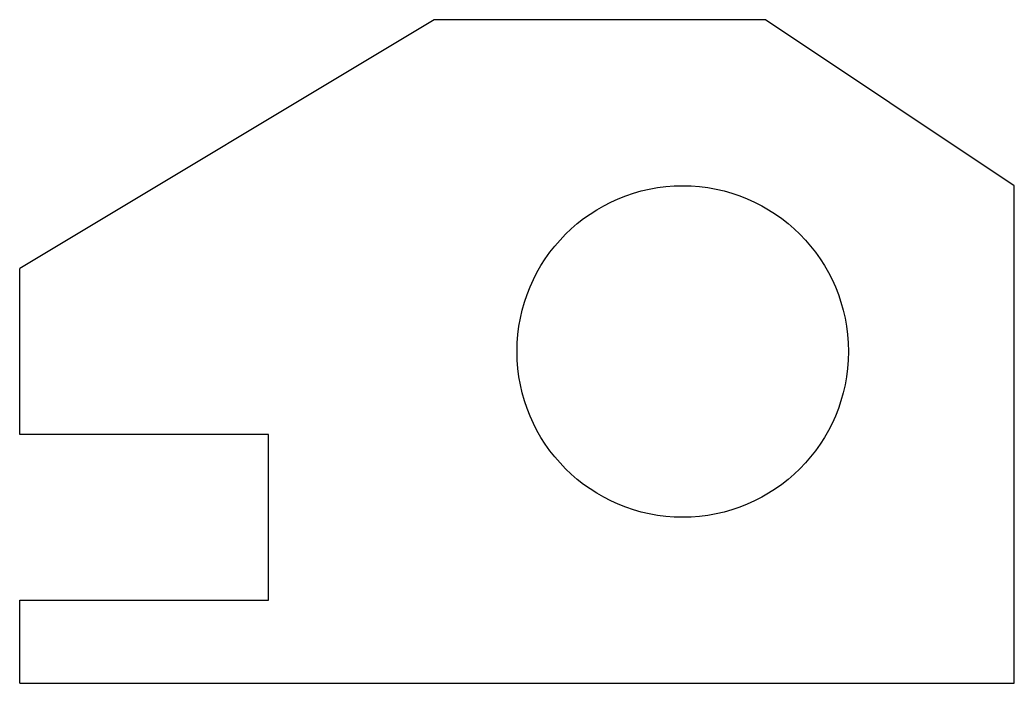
# Model space of a CAD drawing. Header units: inches. Extents: x 138.5 to 168.5, y 78 to 98.
import ezdxf

# ---------------------------------------------------------------- set-up
doc = ezdxf.new("R2010")
doc.units = ezdxf.units.IN
doc.header["$MEASUREMENT"] = 0

msp = doc.modelspace()

# ---------------------------------------------------------------- linework, layer by layer
for p, q in [((151, 98), (138.5, 90.5)), ((161, 98), (151, 98)), ((168.5, 93), (161, 98)), ((168.5, 78), (168.5, 93)), ((138.5, 85.5), (138.5, 90.5)), ((146, 85.5), (138.5, 85.5)), ((146, 80.5), (146, 85.5)), ((138.5, 78), (138.5, 80.5)), ((138.5, 80.5), (146, 80.5)), ((138.5, 78), (138.5, 80.5)), ((138.5, 78), (168.5, 78))]:
    msp.add_line(p, q)
msp.add_circle((158.5, 88), 5)

doc.saveas('drawing.dxf')
